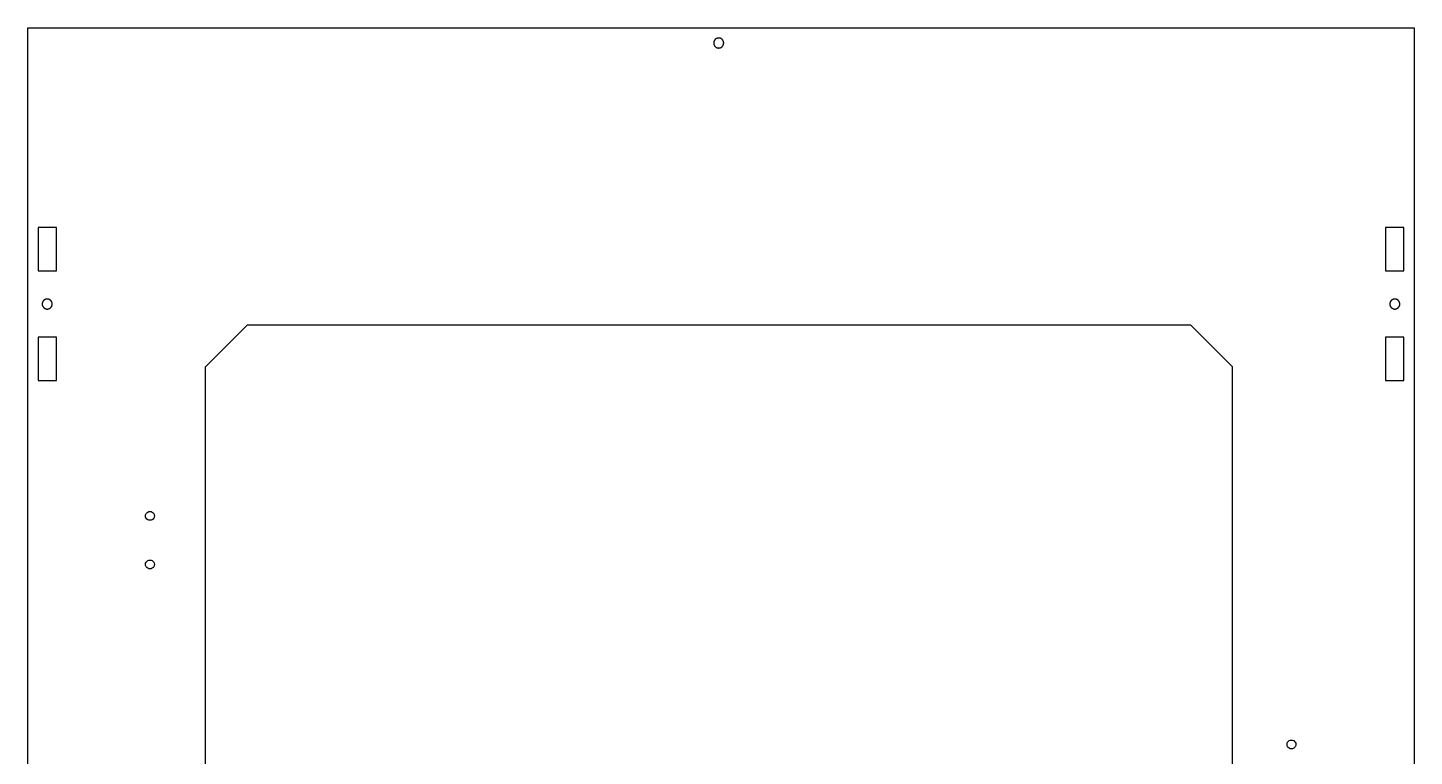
# Model space of a CAD drawing. Header units: millimetres. Extents: x -196 to 302, y -262 to 263.
# Drawn here: x -196.3 to 302.5, y 0.8 to 263.1 of the extents above; entities that cross this region are included whole.
import ezdxf

# ---------------------------------------------------------------- set-up
doc = ezdxf.new("R2010")
doc.units = ezdxf.units.MM

msp = doc.modelspace()

# ---------------------------------------------------------------- linework, layer by layer
for p, q in [((-196.29, 263.07), (302.49, 263.07)), ((-196.29, -261.93), (-196.29, 263.07)), ((52.12, 259.37), (52.06, 259.36)), ((52.18, 259.37), (52.12, 259.37)), ((52.23, 259.37), (52.18, 259.37)), ((52.29, 259.37), (52.23, 259.37)), ((52.35, 259.37), (52.29, 259.37)), ((52.4, 259.37), (52.35, 259.37)), ((52.46, 259.36), (52.4, 259.37)), ((302.49, 263.07), (302.49, -261.93)), ((50.48, 257.7), (50.47, 257.65)), ((50.47, 257.65), (50.47, 257.59)), ((50.47, 257.59), (50.47, 257.53)), ((50.47, 257.53), (50.47, 257.48)), ((50.47, 257.48), (50.48, 257.42)), ((50.49, 257.82), (50.48, 257.76)), ((50.48, 257.76), (50.48, 257.7)), ((50.48, 257.42), (50.48, 257.37)), ((50.48, 257.37), (50.49, 257.31)), ((50.5, 257.87), (50.49, 257.82)), ((50.49, 257.31), (50.5, 257.25)), ((50.51, 257.93), (50.5, 257.87)), ((50.5, 257.25), (50.51, 257.2)), ((50.52, 257.98), (50.51, 257.93)), ((50.51, 257.2), (50.52, 257.14)), ((50.53, 258.04), (50.52, 257.98)), ((50.52, 257.14), (50.54, 257.09)), ((50.55, 258.09), (50.53, 258.04)), ((50.54, 257.09), (50.55, 257.03)), ((50.56, 258.15), (50.55, 258.09)), ((50.55, 257.03), (50.57, 256.98)), ((50.58, 258.2), (50.56, 258.15)), ((50.57, 256.98), (50.59, 256.93)), ((50.6, 258.25), (50.58, 258.2)), ((50.59, 256.93), (50.61, 256.87)), ((50.63, 258.3), (50.6, 258.25)), ((50.61, 256.87), (50.63, 256.82)), ((50.65, 258.36), (50.63, 258.3)), ((50.63, 256.82), (50.66, 256.77)), ((50.68, 258.41), (50.65, 258.36)), ((50.66, 256.77), (50.68, 256.72)), ((50.7, 258.46), (50.68, 258.41)), ((50.68, 256.72), (50.71, 256.67)), ((50.73, 258.5), (50.7, 258.46)), ((50.71, 256.67), (50.74, 256.62)), ((50.76, 258.55), (50.73, 258.5)), ((50.74, 256.62), (50.77, 256.58)), ((50.79, 258.6), (50.76, 258.55)), ((50.77, 256.58), (50.8, 256.53)), ((50.83, 258.65), (50.79, 258.6)), ((50.8, 256.53), (50.84, 256.48)), ((50.86, 258.69), (50.83, 258.65)), ((50.84, 256.48), (50.87, 256.44)), ((50.9, 258.73), (50.86, 258.69)), ((50.87, 256.44), (50.91, 256.4)), ((50.93, 258.78), (50.9, 258.73)), ((50.91, 256.4), (50.95, 256.35)), ((50.97, 258.82), (50.93, 258.78)), ((50.95, 256.35), (50.98, 256.31)), ((51.01, 258.86), (50.97, 258.82)), ((50.98, 256.31), (51.03, 256.27)), ((51.05, 258.9), (51.01, 258.86)), ((51.03, 256.27), (51.07, 256.23)), ((51.09, 258.94), (51.05, 258.9)), ((51.07, 256.23), (51.11, 256.2)), ((51.14, 258.97), (51.09, 258.94)), ((51.11, 256.2), (51.15, 256.16)), ((51.18, 259.01), (51.14, 258.97)), ((51.15, 256.16), (51.2, 256.13)), ((51.23, 259.04), (51.18, 259.01)), ((51.2, 256.13), (51.24, 256.09)), ((51.27, 259.07), (51.23, 259.04)), ((51.24, 256.09), (51.29, 256.06)), ((51.32, 259.1), (51.27, 259.07)), ((51.29, 256.06), (51.34, 256.03)), ((51.37, 259.13), (51.32, 259.1)), ((51.34, 256.03), (51.39, 256)), ((51.42, 259.16), (51.37, 259.13)), ((51.39, 256), (51.44, 255.98)), ((51.47, 259.18), (51.42, 259.16)), ((51.44, 255.98), (51.49, 255.95)), ((51.52, 259.21), (51.47, 259.18)), ((51.49, 255.95), (51.54, 255.93)), ((51.57, 259.23), (51.52, 259.21)), ((51.54, 255.93), (51.59, 255.91)), ((51.63, 259.25), (51.57, 259.23)), ((51.59, 255.91), (51.64, 255.89)), ((51.68, 259.27), (51.63, 259.25)), ((51.64, 255.89), (51.7, 255.87)), ((51.73, 259.29), (51.68, 259.27)), ((51.7, 255.87), (51.75, 255.85)), ((51.79, 259.31), (51.73, 259.29)), ((51.75, 255.85), (51.81, 255.83)), ((51.84, 259.32), (51.79, 259.31)), ((51.81, 255.83), (51.86, 255.82)), ((51.9, 259.33), (51.84, 259.32)), ((51.86, 255.82), (51.92, 255.81)), ((51.95, 259.34), (51.9, 259.33)), ((51.92, 255.81), (51.97, 255.8)), ((52.01, 259.35), (51.95, 259.34)), ((51.97, 255.8), (52.03, 255.79)), ((52.06, 259.36), (52.01, 259.35)), ((52.03, 255.79), (52.08, 255.78)), ((52.08, 255.78), (52.14, 255.78)), ((52.14, 255.78), (52.2, 255.77)), ((52.2, 255.77), (52.25, 255.77)), ((52.25, 255.77), (52.31, 255.77)), ((52.31, 255.77), (52.37, 255.78)), ((52.37, 255.78), (52.42, 255.78)), ((52.42, 255.78), (52.48, 255.78)), ((52.51, 259.36), (52.46, 259.36)), ((52.48, 255.78), (52.53, 255.79)), ((52.57, 259.35), (52.51, 259.36)), ((52.53, 255.79), (52.59, 255.8)), ((52.63, 259.34), (52.57, 259.35)), ((52.59, 255.8), (52.65, 255.81)), ((52.68, 259.33), (52.63, 259.34)), ((52.65, 255.81), (52.7, 255.82)), ((52.74, 259.31), (52.68, 259.33)), ((52.7, 255.82), (52.76, 255.84)), ((52.79, 259.3), (52.74, 259.31)), ((52.76, 255.84), (52.81, 255.86)), ((52.84, 259.28), (52.79, 259.3)), ((52.81, 255.86), (52.86, 255.87)), ((52.9, 259.26), (52.84, 259.28)), ((52.86, 255.87), (52.92, 255.89)), ((52.95, 259.24), (52.9, 259.26)), ((52.92, 255.89), (52.97, 255.91)), ((53, 259.22), (52.95, 259.24)), ((52.97, 255.91), (53.02, 255.94)), ((53.05, 259.19), (53, 259.22)), ((53.02, 255.94), (53.07, 255.96)), ((53.1, 259.17), (53.05, 259.19)), ((53.07, 255.96), (53.12, 255.99)), ((53.15, 259.14), (53.1, 259.17)), ((53.12, 255.99), (53.17, 256.01)), ((53.2, 259.11), (53.15, 259.14)), ((53.17, 256.01), (53.22, 256.04)), ((53.25, 259.08), (53.2, 259.11)), ((53.22, 256.04), (53.27, 256.07)), ((53.3, 259.05), (53.25, 259.08)), ((53.27, 256.07), (53.31, 256.11)), ((53.34, 259.02), (53.3, 259.05)), ((53.31, 256.11), (53.36, 256.14)), ((53.39, 258.98), (53.34, 259.02)), ((53.36, 256.14), (53.4, 256.17)), ((53.43, 258.95), (53.39, 258.98)), ((53.4, 256.17), (53.45, 256.21)), ((53.47, 258.91), (53.43, 258.95)), ((53.45, 256.21), (53.49, 256.25)), ((53.52, 258.87), (53.47, 258.91)), ((53.49, 256.25), (53.53, 256.29)), ((53.56, 258.83), (53.52, 258.87)), ((53.53, 256.29), (53.57, 256.33)), ((53.6, 258.79), (53.56, 258.83)), ((53.57, 256.33), (53.61, 256.37)), ((53.63, 258.75), (53.6, 258.79)), ((53.61, 256.37), (53.65, 256.41)), ((53.67, 258.71), (53.63, 258.75)), ((53.65, 256.41), (53.68, 256.45)), ((53.7, 258.66), (53.67, 258.71)), ((53.68, 256.45), (53.72, 256.5)), ((53.74, 258.62), (53.7, 258.66)), ((53.72, 256.5), (53.75, 256.55)), ((53.77, 258.57), (53.74, 258.62)), ((53.75, 256.55), (53.78, 256.59)), ((53.8, 258.52), (53.77, 258.57)), ((53.78, 256.59), (53.81, 256.64)), ((53.83, 258.47), (53.8, 258.52)), ((53.81, 256.64), (53.84, 256.69)), ((53.86, 258.42), (53.83, 258.47)), ((53.84, 256.69), (53.87, 256.74)), ((53.88, 258.37), (53.86, 258.42)), ((53.87, 256.74), (53.89, 256.79)), ((53.91, 258.32), (53.88, 258.37)), ((53.89, 256.79), (53.92, 256.84)), ((53.93, 258.27), (53.91, 258.32)), ((53.92, 256.84), (53.94, 256.89)), ((53.95, 258.22), (53.93, 258.27)), ((53.94, 256.89), (53.96, 256.95)), ((53.97, 258.17), (53.95, 258.22)), ((53.96, 256.95), (53.98, 257)), ((53.99, 258.11), (53.97, 258.17)), ((53.98, 257), (53.99, 257.05)), ((54, 258.06), (53.99, 258.11)), ((53.99, 257.05), (54.01, 257.11)), ((54.02, 258), (54, 258.06)), ((54.01, 257.11), (54.02, 257.16)), ((54.03, 257.95), (54.02, 258)), ((54.02, 257.16), (54.04, 257.22)), ((54.04, 257.89), (54.03, 257.95)), ((54.05, 257.84), (54.04, 257.89)), ((54.04, 257.22), (54.05, 257.27)), ((54.06, 257.78), (54.05, 257.84)), ((54.05, 257.33), (54.06, 257.38)), ((54.05, 257.27), (54.05, 257.33)), ((54.06, 257.72), (54.06, 257.78)), ((54.07, 257.67), (54.06, 257.72)), ((54.06, 257.38), (54.07, 257.44)), ((54.07, 257.61), (54.07, 257.67)), ((54.07, 257.55), (54.07, 257.61)), ((54.07, 257.5), (54.07, 257.55)), ((54.07, 257.44), (54.07, 257.5)), ((-185.99, 191.16), (-192.59, 191.16)), ((-192.59, 191.16), (-192.59, 175.56)), ((-185.99, 175.56), (-185.99, 191.16)), ((298.79, 191.16), (292.19, 191.16)), ((292.19, 191.16), (292.19, 175.56)), ((298.79, 175.56), (298.79, 191.16)), ((-192.59, 175.56), (-185.99, 175.56)), ((292.19, 175.56), (298.79, 175.56)), ((-190.79, 164.6), (-190.82, 164.55)), ((-190.76, 164.64), (-190.79, 164.6)), ((-190.73, 164.69), (-190.76, 164.64)), ((-190.69, 164.73), (-190.73, 164.69)), ((-190.66, 164.78), (-190.69, 164.73)), ((-190.62, 164.82), (-190.66, 164.78)), ((-190.58, 164.86), (-190.62, 164.82)), ((-190.54, 164.9), (-190.58, 164.86)), ((-190.5, 164.94), (-190.54, 164.9)), ((-190.46, 164.98), (-190.5, 164.94)), ((-190.41, 165.01), (-190.46, 164.98)), ((-190.37, 165.05), (-190.41, 165.01)), ((-190.32, 165.08), (-190.37, 165.05)), ((-190.28, 165.11), (-190.32, 165.08)), ((-190.23, 165.14), (-190.28, 165.11)), ((-190.18, 165.17), (-190.23, 165.14)), ((-190.13, 165.2), (-190.18, 165.17)), ((-190.08, 165.23), (-190.13, 165.2)), ((-190.03, 165.25), (-190.08, 165.23)), ((-189.98, 165.27), (-190.03, 165.25)), ((-189.92, 165.29), (-189.98, 165.27)), ((-189.87, 165.31), (-189.92, 165.29)), ((-189.82, 165.33), (-189.87, 165.31)), ((-189.76, 165.35), (-189.82, 165.33)), ((-189.71, 165.36), (-189.76, 165.35)), ((-189.65, 165.37), (-189.71, 165.36)), ((-189.6, 165.38), (-189.65, 165.37)), ((-189.54, 165.39), (-189.6, 165.38)), ((-189.49, 165.4), (-189.54, 165.39)), ((-189.43, 165.4), (-189.49, 165.4)), ((-189.37, 165.41), (-189.43, 165.4)), ((-189.32, 165.41), (-189.37, 165.41)), ((-189.26, 165.41), (-189.32, 165.41)), ((-189.2, 165.41), (-189.26, 165.41)), ((-189.15, 165.4), (-189.2, 165.41)), ((-189.09, 165.4), (-189.15, 165.4)), ((-189.03, 165.39), (-189.09, 165.4)), ((-188.98, 165.38), (-189.03, 165.39)), ((-188.92, 165.37), (-188.98, 165.38)), ((-188.87, 165.36), (-188.92, 165.37)), ((-188.81, 165.35), (-188.87, 165.36)), ((-188.76, 165.33), (-188.81, 165.35)), ((-188.71, 165.31), (-188.76, 165.33)), ((-188.65, 165.29), (-188.71, 165.31)), ((-188.6, 165.27), (-188.65, 165.29)), ((-188.55, 165.25), (-188.6, 165.27)), ((-188.5, 165.23), (-188.55, 165.25)), ((-188.45, 165.2), (-188.5, 165.23)), ((-188.4, 165.17), (-188.45, 165.2)), ((-188.35, 165.15), (-188.4, 165.17)), ((-188.3, 165.11), (-188.35, 165.15)), ((-188.25, 165.08), (-188.3, 165.11)), ((-188.21, 165.05), (-188.25, 165.08)), ((-188.16, 165.02), (-188.21, 165.05)), ((-188.12, 164.98), (-188.16, 165.02)), ((-188.08, 164.94), (-188.12, 164.98)), ((-188.04, 164.9), (-188.08, 164.94)), ((-188, 164.86), (-188.04, 164.9)), ((-187.96, 164.82), (-188, 164.86)), ((-187.92, 164.78), (-187.96, 164.82)), ((-187.88, 164.74), (-187.92, 164.78)), ((-187.85, 164.69), (-187.88, 164.74)), ((-187.82, 164.65), (-187.85, 164.69)), ((-187.78, 164.6), (-187.82, 164.65)), ((-187.75, 164.55), (-187.78, 164.6)), ((293.98, 164.6), (293.95, 164.55)), ((294.02, 164.64), (293.98, 164.6)), ((294.05, 164.69), (294.02, 164.64)), ((294.08, 164.73), (294.05, 164.69)), ((294.12, 164.78), (294.08, 164.73)), ((294.16, 164.82), (294.12, 164.78)), ((294.2, 164.86), (294.16, 164.82)), ((294.24, 164.9), (294.2, 164.86)), ((294.28, 164.94), (294.24, 164.9)), ((294.32, 164.98), (294.28, 164.94)), ((294.36, 165.01), (294.32, 164.98)), ((294.41, 165.05), (294.36, 165.01)), ((294.45, 165.08), (294.41, 165.05)), ((294.5, 165.11), (294.45, 165.08)), ((294.55, 165.14), (294.5, 165.11)), ((294.6, 165.17), (294.55, 165.14)), ((294.65, 165.2), (294.6, 165.17)), ((294.7, 165.23), (294.65, 165.2)), ((294.75, 165.25), (294.7, 165.23)), ((294.8, 165.27), (294.75, 165.25)), ((294.85, 165.29), (294.8, 165.27)), ((294.91, 165.31), (294.85, 165.29)), ((294.96, 165.33), (294.91, 165.31)), ((295.01, 165.35), (294.96, 165.33)), ((295.07, 165.36), (295.01, 165.35)), ((295.12, 165.37), (295.07, 165.36)), ((295.18, 165.38), (295.12, 165.37)), ((295.23, 165.39), (295.18, 165.38)), ((295.29, 165.4), (295.23, 165.39)), ((295.35, 165.4), (295.29, 165.4)), ((295.4, 165.41), (295.35, 165.4)), ((295.46, 165.41), (295.4, 165.41)), ((295.52, 165.41), (295.46, 165.41)), ((295.57, 165.41), (295.52, 165.41)), ((295.63, 165.4), (295.57, 165.41)), ((295.69, 165.4), (295.63, 165.4)), ((295.74, 165.39), (295.69, 165.4)), ((295.8, 165.38), (295.74, 165.39)), ((295.85, 165.37), (295.8, 165.38)), ((295.91, 165.36), (295.85, 165.37)), ((295.96, 165.35), (295.91, 165.36)), ((296.02, 165.33), (295.96, 165.35)), ((296.07, 165.31), (296.02, 165.33)), ((296.12, 165.29), (296.07, 165.31)), ((296.18, 165.27), (296.12, 165.29)), ((296.23, 165.25), (296.18, 165.27)), ((296.28, 165.23), (296.23, 165.25)), ((296.33, 165.2), (296.28, 165.23)), ((296.38, 165.17), (296.33, 165.2)), ((296.43, 165.15), (296.38, 165.17)), ((296.48, 165.11), (296.43, 165.15)), ((296.52, 165.08), (296.48, 165.11)), ((296.57, 165.05), (296.52, 165.08)), ((296.61, 165.02), (296.57, 165.05)), ((296.66, 164.98), (296.61, 165.02)), ((296.7, 164.94), (296.66, 164.98)), ((296.74, 164.9), (296.7, 164.94)), ((296.78, 164.86), (296.74, 164.9)), ((296.82, 164.82), (296.78, 164.86)), ((296.86, 164.78), (296.82, 164.82)), ((296.89, 164.74), (296.86, 164.78)), ((296.93, 164.69), (296.89, 164.74)), ((296.96, 164.65), (296.93, 164.69)), ((296.99, 164.6), (296.96, 164.65)), ((297.02, 164.55), (296.99, 164.6)), ((-191.08, 163.75), (-191.09, 163.69)), ((-191.09, 163.69), (-191.09, 163.64)), ((-191.09, 163.64), (-191.09, 163.58)), ((-191.09, 163.58), (-191.09, 163.52)), ((-191.09, 163.52), (-191.08, 163.47)), ((-191.07, 163.86), (-191.08, 163.81)), ((-191.08, 163.81), (-191.08, 163.75)), ((-191.08, 163.47), (-191.08, 163.41)), ((-191.08, 163.41), (-191.07, 163.36)), ((-191.06, 163.92), (-191.07, 163.86)), ((-191.07, 163.36), (-191.06, 163.3)), ((-191.05, 163.97), (-191.06, 163.92)), ((-191.06, 163.3), (-191.05, 163.24)), ((-191.04, 164.03), (-191.05, 163.97)), ((-191.05, 163.24), (-191.04, 163.19)), ((-191.02, 164.08), (-191.04, 164.03)), ((-191.04, 163.19), (-191.02, 163.13)), ((-191.01, 164.14), (-191.02, 164.08)), ((-191.02, 163.13), (-191.01, 163.08)), ((-190.99, 164.19), (-191.01, 164.14)), ((-191.01, 163.08), (-190.99, 163.03)), ((-190.97, 164.25), (-190.99, 164.19)), ((-190.99, 163.03), (-190.97, 162.97)), ((-190.95, 164.3), (-190.97, 164.25)), ((-190.97, 162.97), (-190.95, 162.92)), ((-190.93, 164.35), (-190.95, 164.3)), ((-190.95, 162.92), (-190.93, 162.87)), ((-190.9, 164.4), (-190.93, 164.35)), ((-190.93, 162.87), (-190.9, 162.82)), ((-190.88, 164.45), (-190.9, 164.4)), ((-190.9, 162.82), (-190.88, 162.77)), ((-190.85, 164.5), (-190.88, 164.45)), ((-190.88, 162.77), (-190.85, 162.72)), ((-190.82, 164.55), (-190.85, 164.5)), ((-190.85, 162.72), (-190.82, 162.67)), ((-190.82, 162.67), (-190.79, 162.62)), ((-190.79, 162.62), (-190.76, 162.57)), ((-190.76, 162.57), (-190.73, 162.53)), ((-190.73, 162.53), (-190.69, 162.48)), ((-190.69, 162.48), (-190.66, 162.44)), ((-190.66, 162.44), (-190.62, 162.4)), ((-190.62, 162.4), (-190.58, 162.36)), ((-190.58, 162.36), (-190.54, 162.32)), ((-190.54, 162.32), (-190.5, 162.28)), ((-190.5, 162.28), (-190.46, 162.24)), ((-190.46, 162.24), (-190.41, 162.2)), ((-190.41, 162.2), (-190.37, 162.17)), ((-190.37, 162.17), (-190.32, 162.14)), ((-190.32, 162.14), (-190.27, 162.1)), ((-190.27, 162.1), (-190.23, 162.07)), ((-190.23, 162.07), (-190.18, 162.05)), ((-190.18, 162.05), (-190.13, 162.02)), ((-190.13, 162.02), (-190.08, 161.99)), ((-190.08, 161.99), (-190.03, 161.97)), ((-190.03, 161.97), (-189.98, 161.95)), ((-189.98, 161.95), (-189.92, 161.93)), ((-189.92, 161.93), (-189.87, 161.91)), ((-189.87, 161.91), (-189.82, 161.89)), ((-189.82, 161.89), (-189.76, 161.87)), ((-189.76, 161.87), (-189.71, 161.86)), ((-189.71, 161.86), (-189.65, 161.85)), ((-189.65, 161.85), (-189.6, 161.84)), ((-189.6, 161.84), (-189.54, 161.83)), ((-189.54, 161.83), (-189.48, 161.82)), ((-189.48, 161.82), (-189.43, 161.82)), ((-189.43, 161.82), (-189.37, 161.81)), ((-189.37, 161.81), (-189.31, 161.81)), ((-189.31, 161.81), (-189.26, 161.81)), ((-189.26, 161.81), (-189.2, 161.81)), ((-189.2, 161.81), (-189.15, 161.82)), ((-189.15, 161.82), (-189.09, 161.82)), ((-189.09, 161.82), (-189.03, 161.83)), ((-189.03, 161.83), (-188.98, 161.84)), ((-188.98, 161.84), (-188.92, 161.85)), ((-188.92, 161.85), (-188.87, 161.86)), ((-188.87, 161.86), (-188.81, 161.87)), ((-188.81, 161.87), (-188.76, 161.89)), ((-188.76, 161.89), (-188.7, 161.91)), ((-188.7, 161.91), (-188.65, 161.93)), ((-188.65, 161.93), (-188.6, 161.95)), ((-188.6, 161.95), (-188.55, 161.97)), ((-188.55, 161.97), (-188.49, 161.99)), ((-188.49, 161.99), (-188.44, 162.02)), ((-188.44, 162.02), (-188.39, 162.05)), ((-188.39, 162.05), (-188.35, 162.08)), ((-188.35, 162.08), (-188.3, 162.11)), ((-188.3, 162.11), (-188.25, 162.14)), ((-188.25, 162.14), (-188.21, 162.17)), ((-188.21, 162.17), (-188.16, 162.21)), ((-188.16, 162.21), (-188.12, 162.24)), ((-188.12, 162.24), (-188.08, 162.28)), ((-188.08, 162.28), (-188.03, 162.32)), ((-188.03, 162.32), (-187.99, 162.36)), ((-187.99, 162.36), (-187.96, 162.4)), ((-187.96, 162.4), (-187.92, 162.44)), ((-187.92, 162.44), (-187.88, 162.49)), ((-187.88, 162.49), (-187.85, 162.53)), ((-187.85, 162.53), (-187.81, 162.58)), ((-187.81, 162.58), (-187.78, 162.62)), ((-187.78, 162.62), (-187.75, 162.67)), ((-187.72, 164.5), (-187.75, 164.55)), ((-187.75, 162.67), (-187.72, 162.72)), ((-187.7, 164.45), (-187.72, 164.5)), ((-187.72, 162.72), (-187.7, 162.77)), ((-187.67, 164.4), (-187.7, 164.45)), ((-187.7, 162.77), (-187.67, 162.82)), ((-187.65, 164.35), (-187.67, 164.4)), ((-187.67, 162.82), (-187.65, 162.87)), ((-187.62, 164.3), (-187.65, 164.35)), ((-187.65, 162.87), (-187.62, 162.92)), ((-187.6, 164.25), (-187.62, 164.3)), ((-187.62, 162.92), (-187.6, 162.97)), ((-187.58, 164.19), (-187.6, 164.25)), ((-187.6, 162.97), (-187.58, 163.03)), ((-187.57, 164.14), (-187.58, 164.19)), ((-187.58, 163.03), (-187.57, 163.08)), ((-187.55, 164.09), (-187.57, 164.14)), ((-187.57, 163.08), (-187.55, 163.14)), ((-187.54, 164.03), (-187.55, 164.09)), ((-187.55, 163.14), (-187.54, 163.19)), ((-187.52, 163.98), (-187.54, 164.03)), ((-187.54, 163.19), (-187.52, 163.25)), ((-187.51, 163.92), (-187.52, 163.98)), ((-187.52, 163.25), (-187.51, 163.3)), ((-187.51, 163.86), (-187.51, 163.92)), ((-187.5, 163.81), (-187.51, 163.86)), ((-187.51, 163.36), (-187.5, 163.41)), ((-187.51, 163.3), (-187.51, 163.36)), ((-187.49, 163.75), (-187.5, 163.81)), ((-187.5, 163.41), (-187.49, 163.47)), ((-187.49, 163.7), (-187.49, 163.75)), ((-187.49, 163.64), (-187.49, 163.7)), ((-187.49, 163.58), (-187.49, 163.64)), ((-187.49, 163.53), (-187.49, 163.58)), ((-187.49, 163.47), (-187.49, 163.53)), ((293.7, 163.81), (293.69, 163.75)), ((293.69, 163.75), (293.69, 163.69)), ((293.69, 163.69), (293.69, 163.64)), ((293.69, 163.64), (293.69, 163.58)), ((293.69, 163.58), (293.69, 163.52)), ((293.69, 163.52), (293.69, 163.47)), ((293.69, 163.47), (293.7, 163.41)), ((293.71, 163.86), (293.7, 163.81)), ((293.7, 163.41), (293.71, 163.36)), ((293.72, 163.92), (293.71, 163.86)), ((293.71, 163.36), (293.72, 163.3)), ((293.73, 163.97), (293.72, 163.92)), ((293.72, 163.3), (293.73, 163.24)), ((293.74, 164.03), (293.73, 163.97)), ((293.73, 163.24), (293.74, 163.19)), ((293.75, 164.08), (293.74, 164.03)), ((293.74, 163.19), (293.75, 163.13)), ((293.77, 164.14), (293.75, 164.08)), ((293.75, 163.13), (293.77, 163.08)), ((293.79, 164.19), (293.77, 164.14)), ((293.77, 163.08), (293.79, 163.03)), ((293.8, 164.25), (293.79, 164.19)), ((293.79, 163.03), (293.81, 162.97)), ((293.83, 164.3), (293.8, 164.25)), ((293.81, 162.97), (293.83, 162.92)), ((293.85, 164.35), (293.83, 164.3)), ((293.83, 162.92), (293.85, 162.87)), ((293.87, 164.4), (293.85, 164.35)), ((293.85, 162.87), (293.87, 162.82)), ((293.9, 164.45), (293.87, 164.4)), ((293.87, 162.82), (293.9, 162.77)), ((293.93, 164.5), (293.9, 164.45)), ((293.9, 162.77), (293.93, 162.72)), ((293.95, 164.55), (293.93, 164.5)), ((293.93, 162.72), (293.95, 162.67)), ((293.95, 162.67), (293.99, 162.62)), ((293.99, 162.62), (294.02, 162.57)), ((294.02, 162.57), (294.05, 162.53)), ((294.05, 162.53), (294.08, 162.48)), ((294.08, 162.48), (294.12, 162.44)), ((294.12, 162.44), (294.16, 162.4)), ((294.16, 162.4), (294.2, 162.36)), ((294.2, 162.36), (294.24, 162.32)), ((294.24, 162.32), (294.28, 162.28)), ((294.28, 162.28), (294.32, 162.24)), ((294.32, 162.24), (294.36, 162.2)), ((294.36, 162.2), (294.41, 162.17)), ((294.41, 162.17), (294.45, 162.14)), ((294.45, 162.14), (294.5, 162.1)), ((294.5, 162.1), (294.55, 162.07)), ((294.55, 162.07), (294.6, 162.05)), ((294.6, 162.05), (294.65, 162.02)), ((294.65, 162.02), (294.7, 161.99)), ((294.7, 161.99), (294.75, 161.97)), ((294.75, 161.97), (294.8, 161.95)), ((294.8, 161.95), (294.85, 161.93)), ((294.85, 161.93), (294.91, 161.91)), ((294.91, 161.91), (294.96, 161.89)), ((294.96, 161.89), (295.02, 161.87)), ((295.02, 161.87), (295.07, 161.86)), ((295.07, 161.86), (295.13, 161.85)), ((295.13, 161.85), (295.18, 161.84)), ((295.18, 161.84), (295.24, 161.83)), ((295.24, 161.83), (295.29, 161.82)), ((295.29, 161.82), (295.35, 161.82)), ((295.35, 161.82), (295.41, 161.81)), ((295.41, 161.81), (295.46, 161.81)), ((295.46, 161.81), (295.52, 161.81)), ((295.52, 161.81), (295.57, 161.81)), ((295.57, 161.81), (295.63, 161.82)), ((295.63, 161.82), (295.69, 161.82)), ((295.69, 161.82), (295.74, 161.83)), ((295.74, 161.83), (295.8, 161.84)), ((295.8, 161.84), (295.86, 161.85)), ((295.86, 161.85), (295.91, 161.86)), ((295.91, 161.86), (295.97, 161.87)), ((295.97, 161.87), (296.02, 161.89)), ((296.02, 161.89), (296.07, 161.91)), ((296.07, 161.91), (296.13, 161.93)), ((296.13, 161.93), (296.18, 161.95)), ((296.18, 161.95), (296.23, 161.97)), ((296.23, 161.97), (296.28, 161.99)), ((296.28, 161.99), (296.33, 162.02)), ((296.33, 162.02), (296.38, 162.05)), ((296.38, 162.05), (296.43, 162.08)), ((296.43, 162.08), (296.48, 162.11)), ((296.48, 162.11), (296.52, 162.14)), ((296.52, 162.14), (296.57, 162.17)), ((296.57, 162.17), (296.62, 162.21)), ((296.62, 162.21), (296.66, 162.24)), ((296.66, 162.24), (296.7, 162.28)), ((296.7, 162.28), (296.74, 162.32)), ((296.74, 162.32), (296.78, 162.36)), ((296.78, 162.36), (296.82, 162.4)), ((296.82, 162.4), (296.86, 162.44)), ((296.86, 162.44), (296.89, 162.49)), ((296.89, 162.49), (296.93, 162.53)), ((296.93, 162.53), (296.96, 162.58)), ((296.96, 162.58), (296.99, 162.62)), ((296.99, 162.62), (297.02, 162.67)), ((297.05, 164.5), (297.02, 164.55)), ((297.02, 162.67), (297.05, 162.72)), ((297.08, 164.45), (297.05, 164.5)), ((297.05, 162.72), (297.08, 162.77)), ((297.11, 164.4), (297.08, 164.45)), ((297.08, 162.77), (297.11, 162.82)), ((297.13, 164.35), (297.11, 164.4)), ((297.11, 162.82), (297.13, 162.87)), ((297.15, 164.3), (297.13, 164.35)), ((297.13, 162.87), (297.15, 162.92)), ((297.17, 164.25), (297.15, 164.3)), ((297.15, 162.92), (297.17, 162.97)), ((297.19, 164.19), (297.17, 164.25)), ((297.17, 162.97), (297.19, 163.03)), ((297.21, 164.14), (297.19, 164.19)), ((297.19, 163.03), (297.21, 163.08)), ((297.23, 164.09), (297.21, 164.14)), ((297.21, 163.08), (297.23, 163.14)), ((297.24, 164.03), (297.23, 164.09)), ((297.23, 163.14), (297.24, 163.19)), ((297.25, 163.98), (297.24, 164.03)), ((297.24, 163.19), (297.25, 163.25)), ((297.26, 163.92), (297.25, 163.98)), ((297.25, 163.25), (297.26, 163.3)), ((297.27, 163.86), (297.26, 163.92)), ((297.26, 163.3), (297.27, 163.36)), ((297.28, 163.81), (297.27, 163.86)), ((297.27, 163.36), (297.28, 163.41)), ((297.28, 163.75), (297.28, 163.81)), ((297.29, 163.7), (297.28, 163.75)), ((297.28, 163.47), (297.29, 163.53)), ((297.28, 163.41), (297.28, 163.47)), ((297.29, 163.64), (297.29, 163.7)), ((297.29, 163.58), (297.29, 163.64)), ((297.29, 163.53), (297.29, 163.58)), ((-132.34, 141.06), (-117.34, 156.06)), ((222.06, 156.06), (-117.34, 156.06)), ((237.06, 141.06), (222.06, 156.06)), ((-185.99, 151.66), (-192.59, 151.66)), ((-192.59, 151.66), (-192.59, 136.06)), ((-185.99, 136.06), (-185.99, 151.66)), ((292.19, 151.66), (292.19, 136.06)), ((298.79, 151.66), (292.19, 151.66)), ((298.79, 136.06), (298.79, 151.66)), ((-132.34, -123.35), (-132.34, 141.06)), ((237.06, -123.42), (237.06, 141.06)), ((-192.59, 136.06), (-185.99, 136.06)), ((292.19, 136.06), (298.79, 136.06)), ((-153.94, 87.36), (-153.88, 87.78)), ((-153.88, 86.95), (-153.94, 87.36)), ((-153.88, 87.78), (-153.72, 88.16)), ((-153.72, 86.56), (-153.88, 86.95)), ((-153.72, 88.16), (-153.47, 88.49)), ((-153.47, 86.23), (-153.72, 86.56)), ((-153.47, 88.49), (-153.14, 88.75)), ((-153.14, 85.98), (-153.47, 86.23)), ((-153.14, 88.75), (-152.75, 88.91)), ((-152.75, 85.82), (-153.14, 85.98)), ((-152.75, 88.91), (-152.34, 88.96)), ((-152.34, 85.76), (-152.75, 85.82)), ((-152.34, 88.96), (-151.92, 88.91)), ((-151.92, 85.82), (-152.34, 85.76)), ((-151.92, 88.91), (-151.54, 88.75)), ((-151.54, 85.98), (-151.92, 85.82)), ((-151.54, 88.75), (-151.21, 88.49)), ((-151.21, 86.23), (-151.54, 85.98)), ((-151.21, 88.49), (-150.95, 88.16)), ((-150.95, 86.56), (-151.21, 86.23)), ((-150.95, 88.16), (-150.79, 87.78)), ((-150.79, 86.95), (-150.95, 86.56)), ((-150.79, 87.78), (-150.74, 87.36)), ((-150.74, 87.36), (-150.79, 86.95)), ((-153.94, 69.86), (-153.88, 70.28)), ((-153.88, 69.45), (-153.94, 69.86)), ((-153.88, 70.28), (-153.72, 70.66)), ((-153.72, 70.66), (-153.47, 70.99)), ((-153.47, 70.99), (-153.14, 71.25)), ((-153.14, 71.25), (-152.75, 71.41)), ((-152.75, 71.41), (-152.34, 71.46)), ((-152.34, 71.46), (-151.92, 71.41)), ((-151.92, 71.41), (-151.54, 71.25)), ((-151.54, 71.25), (-151.21, 70.99)), ((-151.21, 70.99), (-150.95, 70.66)), ((-150.95, 70.66), (-150.79, 70.28)), ((-150.79, 70.28), (-150.74, 69.86)), ((-150.74, 69.86), (-150.79, 69.45)), ((-153.72, 69.06), (-153.88, 69.45)), ((-153.47, 68.73), (-153.72, 69.06)), ((-153.14, 68.48), (-153.47, 68.73)), ((-152.75, 68.32), (-153.14, 68.48)), ((-152.34, 68.26), (-152.75, 68.32)), ((-151.92, 68.32), (-152.34, 68.26)), ((-151.54, 68.48), (-151.92, 68.32)), ((-151.21, 68.73), (-151.54, 68.48)), ((-150.95, 69.06), (-151.21, 68.73)), ((-150.79, 69.45), (-150.95, 69.06)), ((256.71, 5.07), (256.77, 5.49)), ((256.77, 4.66), (256.71, 5.07)), ((256.77, 5.49), (256.93, 5.87)), ((256.93, 5.87), (257.18, 6.2)), ((257.18, 6.2), (257.51, 6.46)), ((257.51, 6.46), (257.9, 6.62)), ((257.9, 6.62), (258.31, 6.67)), ((258.31, 6.67), (258.73, 6.62)), ((258.73, 6.62), (259.11, 6.46)), ((259.11, 6.46), (259.44, 6.2)), ((259.44, 6.2), (259.7, 5.87)), ((259.7, 5.87), (259.86, 5.49)), ((259.86, 5.49), (259.91, 5.07)), ((259.91, 5.07), (259.86, 4.66)), ((256.93, 4.27), (256.77, 4.66)), ((257.18, 3.94), (256.93, 4.27)), ((257.51, 3.69), (257.18, 3.94)), ((257.9, 3.53), (257.51, 3.69)), ((258.31, 3.47), (257.9, 3.53)), ((258.73, 3.53), (258.31, 3.47)), ((259.11, 3.69), (258.73, 3.53)), ((259.44, 3.94), (259.11, 3.69)), ((259.7, 4.27), (259.44, 3.94)), ((259.86, 4.66), (259.7, 4.27))]:
    msp.add_line(p, q)

doc.saveas('drawing.dxf')
